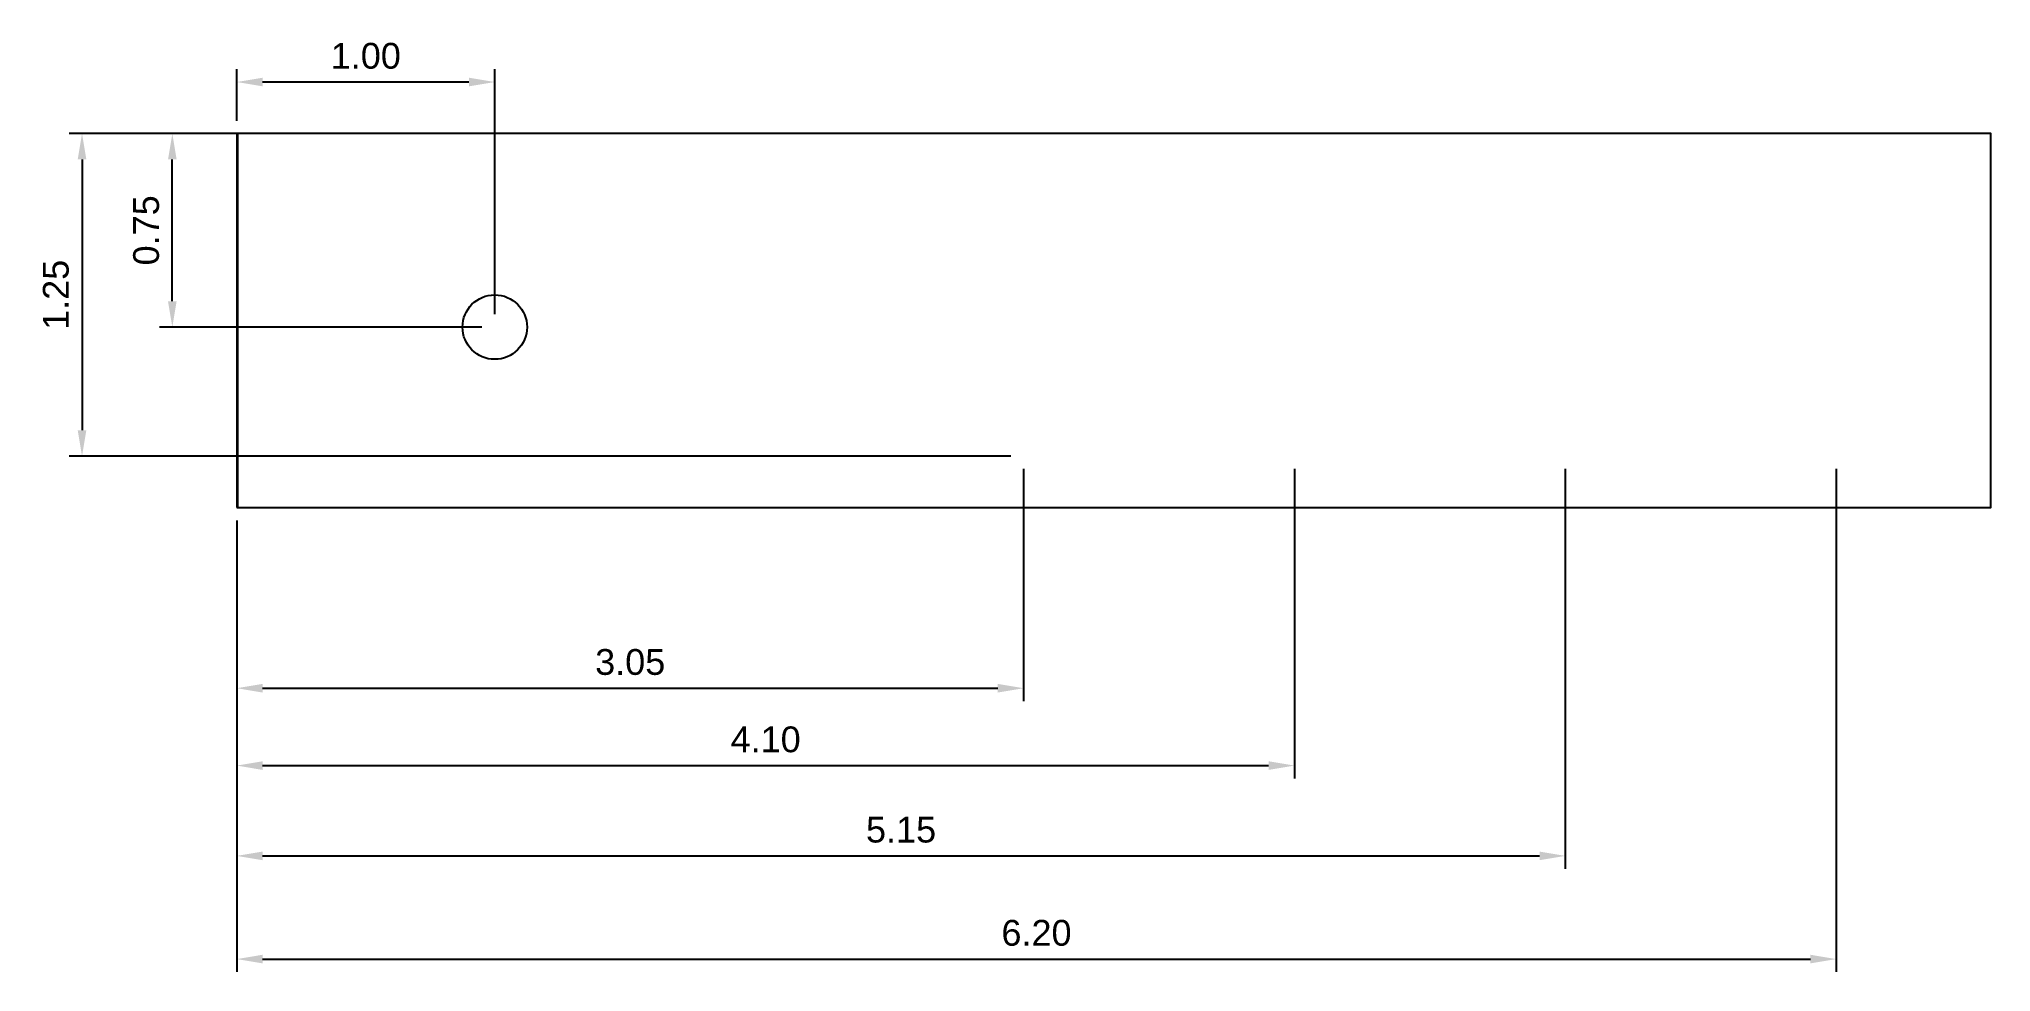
# Model space of a CAD drawing. Header units: inches. Extents: x -0.77 to 6.8, y -1.55 to 2.07.
import ezdxf

# ---------------------------------------------------------------- set-up
doc = ezdxf.new("R2010")
doc.units = ezdxf.units.IN
doc.layers.add('hrany', color=92, linetype='Continuous')
doc.styles.get("Standard").update_dxf_attribs({"font": 'arial.ttf'})
doc.dimstyles.new('RadioStack_annotation_style', dxfattribs={"dimtxt": 0.1, "dimasz": 0.1, "dimexe": 0.05, "dimexo": 0.05, "dimgap": 0.05, "dimtad": 1, "dimzin": 1, "dimdsep": 46, "dimtxsty": 'Standard', "dimcen": 0.1, "dimclrd": 256, "dimadec": 0, "dimazin": 0, "dimtfac": 1, "dimtmove": 0, "dimatfit": 3, "dimfxl": 1, "dimarcsym": 0})

# ---------------------------------------------------------------- blocks, each defined once
blk = doc.blocks.new('*D35')
at = {"color": 0, "lineweight": -2, "transparency": 16777216}
for p, q in [((3.05, 0.4), (3.05, -0.5)), ((0, 0.2), (0, -0.5))]:
    blk.add_line(p, q, dxfattribs=at)
at = {"lineweight": -2, "transparency": 16777216}
blk.add_line((0.1, -0.45), (2.95, -0.45), dxfattribs=at)
at = {"lineweight": -3, "transparency": 16777216}
for points in [[(0.1, -0.4333), (0.1, -0.4667), (0, -0.45)], [(2.95, -0.4333), (2.95, -0.4667), (3.05, -0.45)]]:
    blk.add_solid(points, dxfattribs=at)
at = {"layer": 'Defpoints', "color": 0, "lineweight": -3, "transparency": 16777216}
for p in [(3.05, 0.45), (0, 0.25), (3.05, -0.45)]:
    blk.add_point(p, dxfattribs=at)
at = {"color": 0, "lineweight": -3, "transparency": 16777216, "insert": (1.525, -0.3489), "char_height": 0.1, "attachment_point": 5}
blk.add_mtext('3.05', dxfattribs=at)
blk = doc.blocks.new('*D36')
at = {"color": 0, "lineweight": -2, "transparency": 16777216}
for p, q in [((4.1, 0.4), (4.1, -0.8)), ((0, 0.2), (0, -0.8))]:
    blk.add_line(p, q, dxfattribs=at)
at = {"lineweight": -2, "transparency": 16777216}
blk.add_line((0.1, -0.75), (4, -0.75), dxfattribs=at)
at = {"lineweight": -3, "transparency": 16777216}
for points in [[(0.1, -0.7333), (0.1, -0.7667), (0, -0.75)], [(4, -0.7333), (4, -0.7667), (4.1, -0.75)]]:
    blk.add_solid(points, dxfattribs=at)
at = {"layer": 'Defpoints', "color": 0, "lineweight": -3, "transparency": 16777216}
for p in [(4.1, 0.45), (0, 0.25), (4.1, -0.75)]:
    blk.add_point(p, dxfattribs=at)
at = {"color": 0, "lineweight": -3, "transparency": 16777216, "insert": (2.05, -0.6489), "char_height": 0.1, "attachment_point": 5}
blk.add_mtext('4.10', dxfattribs=at)
blk = doc.blocks.new('*D37')
at = {"color": 0, "lineweight": -2, "transparency": 16777216}
for p, q in [((5.15, 0.4), (5.15, -1.15)), ((0, 0.2), (0, -1.15))]:
    blk.add_line(p, q, dxfattribs=at)
at = {"lineweight": -2, "transparency": 16777216}
blk.add_line((0.1, -1.1), (5.05, -1.1), dxfattribs=at)
at = {"lineweight": -3, "transparency": 16777216}
for points in [[(0.1, -1.0833), (0.1, -1.1167), (0, -1.1)], [(5.05, -1.0833), (5.05, -1.1167), (5.15, -1.1)]]:
    blk.add_solid(points, dxfattribs=at)
at = {"layer": 'Defpoints', "color": 0, "lineweight": -3, "transparency": 16777216}
for p in [(5.15, 0.45), (0, 0.25), (5.15, -1.1)]:
    blk.add_point(p, dxfattribs=at)
at = {"color": 0, "lineweight": -3, "transparency": 16777216, "insert": (2.575, -0.9989), "char_height": 0.1, "attachment_point": 5}
blk.add_mtext('5.15', dxfattribs=at)
blk = doc.blocks.new('*D38')
at = {"color": 0, "lineweight": -2, "transparency": 16777216}
for p, q in [((6.2, 0.4), (6.2, -1.55)), ((0, 0.2), (0, -1.55))]:
    blk.add_line(p, q, dxfattribs=at)
at = {"lineweight": -2, "transparency": 16777216}
blk.add_line((0.1, -1.5), (6.1, -1.5), dxfattribs=at)
at = {"lineweight": -3, "transparency": 16777216}
for points in [[(0.1, -1.4833), (0.1, -1.5167), (0, -1.5)], [(6.1, -1.4833), (6.1, -1.5167), (6.2, -1.5)]]:
    blk.add_solid(points, dxfattribs=at)
at = {"layer": 'Defpoints', "color": 0, "lineweight": -3, "transparency": 16777216}
for p in [(6.2, 0.45), (0, 0.25), (6.2, -1.5)]:
    blk.add_point(p, dxfattribs=at)
at = {"color": 0, "lineweight": -3, "transparency": 16777216, "insert": (3.1, -1.3989), "char_height": 0.1, "attachment_point": 5}
blk.add_mtext('6.20', dxfattribs=at)
blk = doc.blocks.new('*D39')
at = {"color": 0, "lineweight": -2, "transparency": 16777216}
for p, q in [((-0.05, 1.7), (-0.65, 1.7)), ((3, 0.45), (-0.65, 0.45))]:
    blk.add_line(p, q, dxfattribs=at)
at = {"lineweight": -2, "transparency": 16777216}
blk.add_line((-0.6, 1.6), (-0.6, 0.55), dxfattribs=at)
at = {"lineweight": -3, "transparency": 16777216}
for points in [[(-0.6167, 1.6), (-0.5833, 1.6), (-0.6, 1.7)], [(-0.6167, 0.55), (-0.5833, 0.55), (-0.6, 0.45)]]:
    blk.add_solid(points, dxfattribs=at)
at = {"layer": 'Defpoints', "color": 0, "lineweight": -3, "transparency": 16777216}
for p in [(0, 1.7), (-0.6, 0.45), (3.05, 0.45)]:
    blk.add_point(p, dxfattribs=at)
at = {"color": 0, "lineweight": -3, "transparency": 16777216, "insert": (-0.7011, 1.075), "char_height": 0.1, "attachment_point": 5, "rotation": 90}
blk.add_mtext('1.25', dxfattribs=at)
blk = doc.blocks.new('*D40')
at = {"color": 0, "lineweight": -2, "transparency": 16777216}
for p, q in [((0, 1.75), (0, 1.95)), ((1, 1), (1, 1.95))]:
    blk.add_line(p, q, dxfattribs=at)
at = {"lineweight": -2, "transparency": 16777216}
blk.add_line((0.9, 1.9), (0.1, 1.9), dxfattribs=at)
at = {"lineweight": -3, "transparency": 16777216}
for points in [[(0.1, 1.9167), (0.1, 1.8833), (0, 1.9)], [(0.9, 1.9167), (0.9, 1.8833), (1, 1.9)]]:
    blk.add_solid(points, dxfattribs=at)
at = {"layer": 'Defpoints', "color": 0, "lineweight": -3, "transparency": 16777216}
for p in [(0, 1.9), (0, 1.7), (1, 0.95)]:
    blk.add_point(p, dxfattribs=at)
at = {"color": 0, "lineweight": -3, "transparency": 16777216, "insert": (0.5, 2.0011), "char_height": 0.1, "attachment_point": 5}
blk.add_mtext('1.00', dxfattribs=at)
blk = doc.blocks.new('*D41')
at = {"color": 0, "lineweight": -2, "transparency": 16777216}
for p, q in [((1.15, 1.7), (-0.3, 1.7)), ((0.95, 0.95), (-0.3, 0.95))]:
    blk.add_line(p, q, dxfattribs=at)
at = {"lineweight": -2, "transparency": 16777216}
blk.add_line((-0.25, 1.05), (-0.25, 1.6), dxfattribs=at)
at = {"lineweight": -3, "transparency": 16777216}
for points in [[(-0.2667, 1.6), (-0.2333, 1.6), (-0.25, 1.7)], [(-0.2667, 1.05), (-0.2333, 1.05), (-0.25, 0.95)]]:
    blk.add_solid(points, dxfattribs=at)
at = {"layer": 'Defpoints', "color": 0, "lineweight": -3, "transparency": 16777216}
for p in [(-0.25, 1.7), (1.2, 1.7), (1, 0.95)]:
    blk.add_point(p, dxfattribs=at)
at = {"color": 0, "lineweight": -3, "transparency": 16777216, "insert": (-0.3511, 1.325), "char_height": 0.1, "attachment_point": 5, "rotation": 90}
blk.add_mtext('0.75', dxfattribs=at)

msp = doc.modelspace()

# ---------------------------------------------------------------- hatches: boundary and pattern name
at = {"layer": 'hrany', "lineweight": -3}
h = msp.add_hatch(dxfattribs=at)
h.set_pattern_fill('ANGLE', color=256)
h.set_pattern_definition([(0, (0, 0), (0, 6.985), [5.08, -1.905]), (90, (0, 0), (-6.985, 4e-16), [5.08, -1.905])])
h.paths.add_polyline_path([(6.8, 1.7), (0, 1.7), (0, 0.25), (6.8, 0.25)])
h.paths.add_polyline_path([(1.125, 0.95, -1), (0.875, 0.95, -1)], flags=16)

# ---------------------------------------------------------------- linework, layer by layer
msp.add_lwpolyline([(0, 0.25), (6.8, 0.25), (6.8, 1.7), (0, 1.7)], close=True, dxfattribs=at)
msp.add_circle((1, 0.95), 0.125, dxfattribs=at)

# ---------------------------------------------------------------- dimensions: what is measured, and where the dimension line sits
at = {"lineweight": -3}
for base, p1, p2, picture, middle in [((0, 1.9), (1, 0.95), (0, 1.7), '*D40', (0.5, 2.0011)), ((3.05, -0.45), (0, 0.25), (3.05, 0.45), '*D35', (1.525, -0.3489)), ((4.1, -0.75), (0, 0.25), (4.1, 0.45), '*D36', (2.05, -0.6489)), ((5.15, -1.1), (0, 0.25), (5.15, 0.45), '*D37', (2.575, -0.9989)), ((6.2, -1.5), (0, 0.25), (6.2, 0.45), '*D38', (3.1, -1.3989))]:
    dim = msp.add_linear_dim(base=base, p1=p1, p2=p2, dimstyle='RadioStack_annotation_style', dxfattribs=at)
    dim.commit()
    dim.dimension.update_dxf_attribs({"geometry": picture, "text_midpoint": middle})
for base, p1, p2, picture, middle in [((-0.6, 0.45), (0, 1.7), (3.05, 0.45), '*D39', (-0.7011, 1.075)), ((-0.25, 1.7), (1, 0.95), (1.2, 1.7), '*D41', (-0.3511, 1.325))]:
    dim = msp.add_linear_dim(base=base, p1=p1, p2=p2, angle=90, dimstyle='RadioStack_annotation_style', dxfattribs=at)
    dim.commit()
    dim.dimension.update_dxf_attribs({"geometry": picture, "text_midpoint": middle})

doc.saveas('drawing.dxf')
